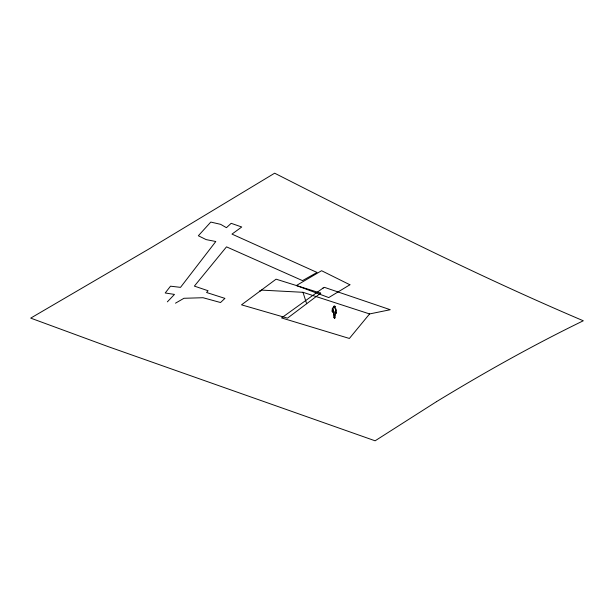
<?xml version="1.0" encoding="UTF-8"?>
<svg xmlns="http://www.w3.org/2000/svg" width="614" height="614" viewBox="0 0 614 614"><rect width="100%" height="100%" fill="white"/><g stroke="black" fill="none" stroke-linecap="round" stroke-linejoin="round"><path stroke-width="0.92" d="M333.126 308.42L333.709 314.821M332.304 311.59C332.857 313.293 333.218 309.471 332.281 308.312C333.862 307.729 333.663 304.552 335.221 306.47C334.384 306.378 333.886 306.647 334.162 306.946M335.436 309.425C335.704 312.349 335.566 317.545 334.338 317.922M334.338 312.871L334.193 317.806M332.412 308.428L332.074 311.106L332.642 311.237M334.223 317.73L335.029 317.914L334.338 318.021M336.219 313.186C335.351 314.107 337.723 308.65 334.3 307.361M334.285 317.691L335.021 317.799M322.665 288.334L324.43 287.344L390.266 309.717L369.582 313.938L349.374 338.46L281.55 317.914L323.187 287.966M167.361 301.85L174.468 294.421L165.212 292.978L170.515 286.185L180.516 287.36L215.798 241.509L206.158 239.606L198.345 235.761L210.794 222.068L220.664 224.348L226.443 227.687L231.163 223.319L241.732 226.996L231.985 234.103L317.054 272.447L302.495 280.613L226.512 246.851L194.377 286.109L208.062 290.737L206.588 292.494L224.931 298.389L220.526 302.525L203.019 297.721L183.97 298.281L175.481 303.178M332.711 312.173L332.151 311.068M333.77 307.261L334.868 307.829L335.029 306.547M333.87 314.775L334.047 317.568M334.883 307.814L333.862 307.576M336.134 310.07L335.436 310.024M261.364 290.1L302.986 292.302L369.582 313.938M335.858 312.595L335.459 310.032M259.745 290.729L260.735 291.021M335.919 313.501L336.303 312.749M333.172 311.528L335.628 312.365M302.986 292.302L306.655 303.723M320.723 293.131L287.505 318.152L241.517 304.836L276.077 279.178L320.723 293.131M436.5 401.656L375.116 440.806L108.432 346.718L30.7 318.121L152.026 247.173L274.642 173.194C376.321 224.793 478.337 276.139 583.3 320.777C533.021 345.206 484.239 372.591 436.5 401.656M349.896 284.766L328.751 297.575L296.385 285.525L321.575 270.713L349.896 284.766"/></g></svg>
